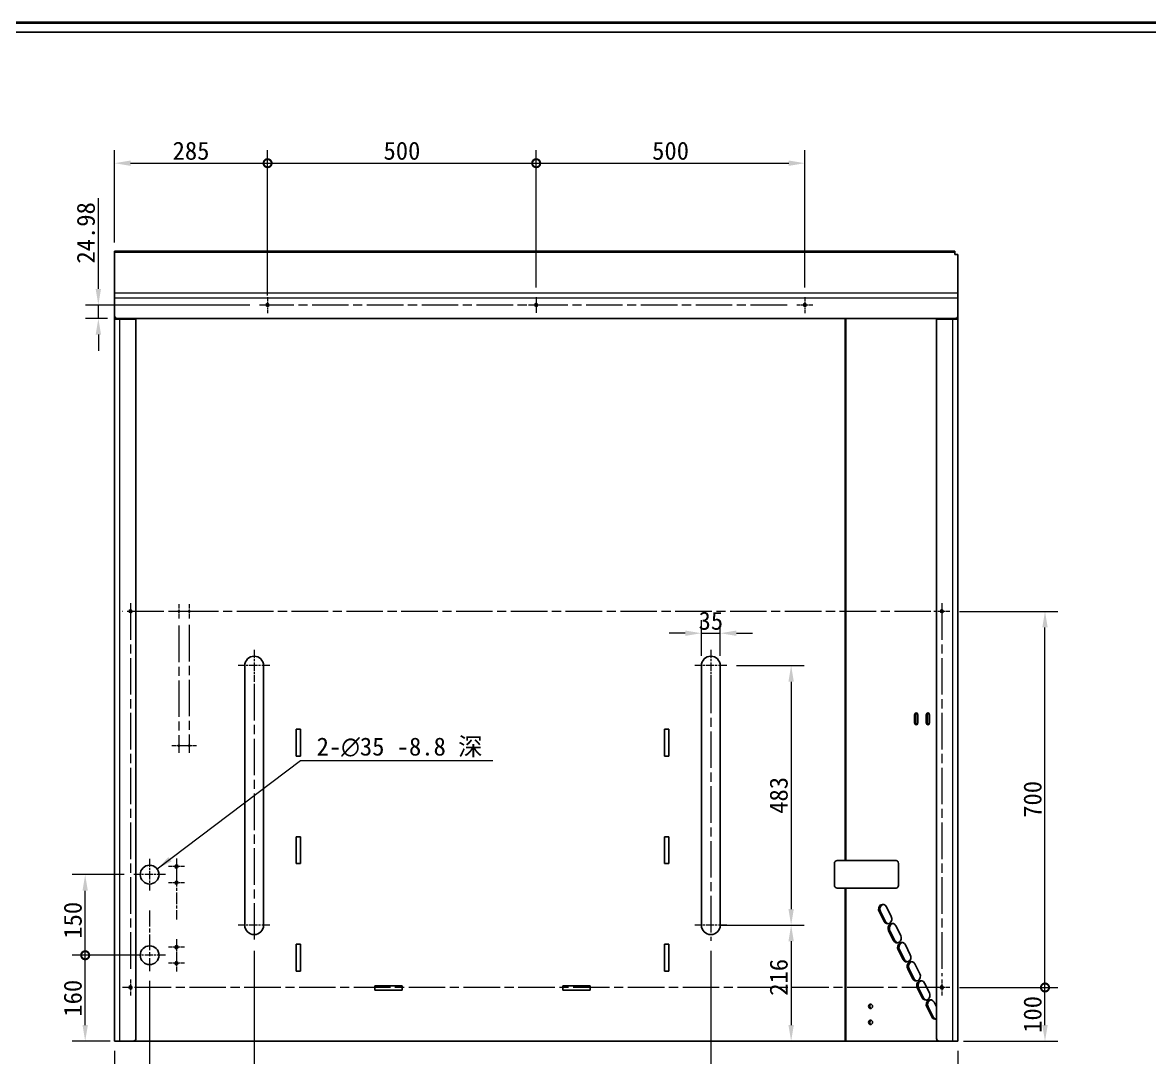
# Model space of a CAD drawing. Header units: millimetres. Extents: x 72 to 7062, y 66 to 4974.
# Drawn here: x 1311 to 3409, y 3048 to 4974 of the extents above; entities that cross this region are included whole.
import ezdxf
from ezdxf.enums import TextEntityAlignment as Align

# ---------------------------------------------------------------- set-up
doc = ezdxf.new("R2010")
doc.units = ezdxf.units.MM
doc.header["$LTSCALE"] = 12
doc.linetypes.add('CHAIN', pattern=[0.3543, 0.2362, -0.0295, 0.0591, -0.0295])
for name, color, linetype, lineweight, true_color in [('中心标记 (ISO)', 1, 'CHAIN', 18, 0xff0000), ('尺寸 (ISO)', 7, 'Continuous', 18, 0x008000), ('符号 (ISO)', 7, 'Continuous', 18, 0x008000)]:
    doc.layers.add(name, color=color, linetype=linetype, lineweight=lineweight, true_color=true_color)
for name, color, linetype, lineweight in [('可见 (ISO)', 7, 'Continuous', 25), ('可见窄的 (ISO)', 7, 'Continuous', 18), ('图框 (ISO)', 7, 'Continuous', 35)]:
    doc.layers.add(name, color=color, linetype=linetype, lineweight=lineweight)
doc.styles.get("Standard").update_dxf_attribs({"font": 'simfang.ttf'})
doc.styles.add('最新国标', font='simfang.ttf')
doc.dimstyles.new('默认 (GB)', dxfattribs={"dimscale": 12, "dimtxt": 2.8, "dimasz": 2.5, "dimexe": 2, "dimexo": 1.5, "dimgap": 0.5, "dimtad": 1, "dimtoh": 1, "dimdsep": 46, "dimtxsty": '最新国标', "dimcen": 0.09, "dimdle": 10, "dimclrd": 256, "dimclre": 256, "dimclrt": 256, "dimazin": 2, "dimtfac": 0.535714, "dimtdec": 3, "dimtmove": 0, "dimatfit": 3, "dimfxl": 0, "dimtolj": 1, "dimlwd": -1, "dimlwe": -1, "dimarcsym": 0})
doc.dimstyles.new('默认 (GB)$7', dxfattribs={"dimscale": 12, "dimtxt": 2.8, "dimasz": 2.5, "dimexe": 2, "dimexo": 1.5, "dimgap": 0.5, "dimtad": 1, "dimtoh": 1, "dimdsep": 46, "dimtxsty": '最新国标', "dimcen": 0.09, "dimdle": 10, "dimclrd": 256, "dimclre": 256, "dimclrt": 256, "dimazin": 2, "dimtfac": 0.535714, "dimtdec": 3, "dimtmove": 0, "dimatfit": 3, "dimfxl": 0, "dimtolj": 1, "dimlwd": -1, "dimlwe": -1, "dimarcsym": 0})

# ---------------------------------------------------------------- blocks, each defined once
blk = doc.blocks.new('图框 最新国标')
at = {"layer": '图框 (ISO)'}
blk.add_line((6, 414.5), (588.5, 414.5), dxfattribs=at)
at = {"layer": '图框 (ISO)', "color": 7, "linetype": 'Continuous', "lineweight": 25}
blk.add_line((18, 413), (587, 413), dxfattribs=at)
blk.add_line((18, 413), (587, 413), dxfattribs=at)
at = {"layer": '图框 (ISO)', "lineweight": 30}
blk.add_attdef('零件代号', text='', height=2.5, rotation=180, dxfattribs=at).set_placement((35.5, 409), align=Align.MIDDLE_CENTER)
blk = doc.blocks.new('_DotSmall')
at = {"color": 0, "linetype": 'ByBlock', "const_width": 0.5}
blk.add_lwpolyline([(-0.0625, 0, 1), (0.0625, 0, 1)], format="xyb", close=True, dxfattribs=at)
blk = doc.blocks.new('*D38')
at = {"layer": 'Defpoints', "color": 0, "transparency": 16777216}
for p in [(1767.6, 4712.2), (1482.6, 4546.9), (1767.6, 4448.2)]:
    blk.add_point(p, dxfattribs=at)
at = {"layer": '尺寸 (ISO)', "color": 116, "true_color": 0x00803f, "transparency": 16777216}
for p, q in [((1482.6, 4564.9), (1482.6, 4736.2)), ((1767.6, 4466.2), (1767.6, 4736.2)), ((1512.6, 4712.2), (1767.6, 4712.2))]:
    blk.add_line(p, q, dxfattribs=at)
blk.add_solid([(1512.6, 4717.2), (1512.6, 4707.2), (1482.6, 4712.2)], dxfattribs=at)
at = {"layer": '尺寸 (ISO)', "color": 116, "true_color": 0x00803f, "transparency": 16777216, "xscale": 30, "yscale": 30, "zscale": 30}
blk.add_blockref('_DotSmall', (1767.6, 4712.2), dxfattribs=at)
at = {"layer": '尺寸 (ISO)', "transparency": 16777216, "insert": (1625.1, 4735.2), "char_height": 33.6, "attachment_point": 5, "style": '最新国标'}
blk.add_mtext('\\A1;285', dxfattribs=at)
blk = doc.blocks.new('*D39')
at = {"layer": 'Defpoints', "color": 0, "transparency": 16777216}
for p in [(2267.6, 4712.2), (1767.6, 4448.2), (2267.6, 4462.7)]:
    blk.add_point(p, dxfattribs=at)
at = {"layer": '尺寸 (ISO)', "color": 116, "true_color": 0x00803f, "transparency": 16777216}
for p, q in [((1767.6, 4466.2), (1767.6, 4736.2)), ((2267.6, 4480.7), (2267.6, 4736.2)), ((1767.6, 4712.2), (2267.6, 4712.2))]:
    blk.add_line(p, q, dxfattribs=at)
at = {"layer": '尺寸 (ISO)', "color": 116, "true_color": 0x00803f, "transparency": 16777216, "xscale": 30, "yscale": 30, "zscale": 30, "rotation": 180}
blk.add_blockref('_DotSmall', (1767.6, 4712.2), dxfattribs=at)
at = {"layer": '尺寸 (ISO)', "color": 116, "true_color": 0x00803f, "transparency": 16777216, "xscale": 30, "yscale": 30, "zscale": 30}
blk.add_blockref('_DotSmall', (2267.6, 4712.2), dxfattribs=at)
at = {"layer": '尺寸 (ISO)', "transparency": 16777216, "insert": (2017.7, 4735.2), "char_height": 33.6, "attachment_point": 5, "style": '最新国标'}
blk.add_mtext('\\A1;500', dxfattribs=at)
blk = doc.blocks.new('*D40')
at = {"layer": 'Defpoints', "color": 0, "transparency": 16777216}
for p in [(2767.6, 4712.2), (2267.6, 4462.7), (2767.6, 4463.2)]:
    blk.add_point(p, dxfattribs=at)
at = {"layer": '尺寸 (ISO)', "color": 116, "true_color": 0x00803f, "transparency": 16777216}
for p, q in [((2267.6, 4480.7), (2267.6, 4736.2)), ((2767.6, 4481.2), (2767.6, 4736.2)), ((2267.6, 4712.2), (2737.6, 4712.2))]:
    blk.add_line(p, q, dxfattribs=at)
blk.add_solid([(2737.6, 4717.2), (2737.6, 4707.2), (2767.6, 4712.2)], dxfattribs=at)
at = {"layer": '尺寸 (ISO)', "color": 116, "true_color": 0x00803f, "transparency": 16777216, "xscale": 30, "yscale": 30, "zscale": 30, "rotation": 180}
blk.add_blockref('_DotSmall', (2267.6, 4712.2), dxfattribs=at)
at = {"layer": '尺寸 (ISO)', "transparency": 16777216, "insert": (2517.7, 4735.2), "char_height": 33.6, "attachment_point": 5, "style": '最新国标'}
blk.add_mtext('\\A1;500', dxfattribs=at)
blk = doc.blocks.new('*D41')
at = {"layer": 'Defpoints', "color": 0, "transparency": 16777216}
for p in [(3037.6, 3178.2), (3214.6, 3178.2), (3045.1, 3078.2)]:
    blk.add_point(p, dxfattribs=at)
at = {"layer": '尺寸 (ISO)', "color": 116, "true_color": 0x00803f, "transparency": 16777216}
for p, q in [((3055.6, 3178.2), (3238.6, 3178.2)), ((3214.6, 3108.2), (3214.6, 3178.2)), ((3063.1, 3078.2), (3238.6, 3078.2))]:
    blk.add_line(p, q, dxfattribs=at)
blk.add_solid([(3209.6, 3108.2), (3219.6, 3108.2), (3214.6, 3078.2)], dxfattribs=at)
at = {"layer": '尺寸 (ISO)', "color": 116, "true_color": 0x00803f, "transparency": 16777216, "xscale": 30, "yscale": 30, "zscale": 30, "rotation": 90}
blk.add_blockref('_DotSmall', (3214.6, 3178.2), dxfattribs=at)
at = {"layer": '尺寸 (ISO)', "transparency": 16777216, "insert": (3191.6, 3128.1), "char_height": 33.6, "attachment_point": 5, "rotation": 90, "style": '最新国标'}
blk.add_mtext('\\A1;100', dxfattribs=at)
blk = doc.blocks.new('*D42')
at = {"layer": 'Defpoints', "color": 0, "transparency": 16777216}
for p in [(3037.6, 3878.2), (3214.6, 3878.2), (3037.6, 3178.2)]:
    blk.add_point(p, dxfattribs=at)
at = {"layer": '尺寸 (ISO)', "color": 116, "true_color": 0x00803f, "transparency": 16777216}
for p, q in [((3055.6, 3878.2), (3238.6, 3878.2)), ((3214.6, 3178.2), (3214.6, 3848.2)), ((3055.6, 3178.2), (3238.6, 3178.2))]:
    blk.add_line(p, q, dxfattribs=at)
blk.add_solid([(3209.6, 3848.2), (3219.6, 3848.2), (3214.6, 3878.2)], dxfattribs=at)
at = {"layer": '尺寸 (ISO)', "color": 116, "true_color": 0x00803f, "transparency": 16777216, "xscale": 30, "yscale": 30, "zscale": 30, "rotation": 270}
blk.add_blockref('_DotSmall', (3214.6, 3178.2), dxfattribs=at)
at = {"layer": '尺寸 (ISO)', "transparency": 16777216, "insert": (3191.6, 3528.3), "char_height": 33.6, "attachment_point": 5, "rotation": 90, "style": '最新国标'}
blk.add_mtext('\\A1;700', dxfattribs=at)
blk = doc.blocks.new('*D43')
at = {"layer": 'Defpoints', "color": 0, "transparency": 16777216}
for p in [(1548.1, 3208.7), (1482.6, 3078.2), (1548.1, 2958.2)]:
    blk.add_point(p, dxfattribs=at)
at = {"layer": '尺寸 (ISO)', "color": 116, "true_color": 0x00803f, "transparency": 16777216}
for p, q in [((1548.1, 3190.7), (1548.1, 2934.2)), ((1482.6, 3060.2), (1482.6, 2934.2)), ((1452.6, 2958.2), (1422.6, 2958.2)), ((1482.6, 2958.2), (1548.1, 2958.2)), ((1578.1, 2958.2), (1608.1, 2958.2))]:
    blk.add_line(p, q, dxfattribs=at)
for points in [[(1452.6, 2963.2), (1452.6, 2953.2), (1482.6, 2958.2)], [(1578.1, 2963.2), (1578.1, 2953.2), (1548.1, 2958.2)]]:
    blk.add_solid(points, dxfattribs=at)
at = {"layer": '尺寸 (ISO)', "transparency": 16777216, "insert": (1515.3, 2981.3), "char_height": 33.6, "attachment_point": 5, "style": '最新国标'}
blk.add_mtext('\\A1;65.5', dxfattribs=at)
blk = doc.blocks.new('*D44')
at = {"layer": 'Defpoints', "color": 0, "transparency": 16777216}
for p in [(1742.6, 3264.7), (1482.6, 3078.2), (1742.6, 2863.8)]:
    blk.add_point(p, dxfattribs=at)
at = {"layer": '尺寸 (ISO)', "color": 116, "true_color": 0x00803f, "transparency": 16777216}
for p, q in [((1742.6, 3246.7), (1742.6, 2839.8)), ((1482.6, 3060.2), (1482.6, 2839.8)), ((1512.6, 2863.8), (1742.6, 2863.8))]:
    blk.add_line(p, q, dxfattribs=at)
blk.add_solid([(1512.6, 2868.8), (1512.6, 2858.8), (1482.6, 2863.8)], dxfattribs=at)
at = {"layer": '尺寸 (ISO)', "color": 116, "true_color": 0x00803f, "transparency": 16777216, "xscale": 30, "yscale": 30, "zscale": 30}
blk.add_blockref('_DotSmall', (1742.6, 2863.8), dxfattribs=at)
at = {"layer": '尺寸 (ISO)', "transparency": 16777216, "insert": (1607.5, 2886.7), "char_height": 33.6, "attachment_point": 5, "style": '最新国标'}
blk.add_mtext('\\A1;260', dxfattribs=at)
blk = doc.blocks.new('*D45')
at = {"layer": 'Defpoints', "color": 0, "transparency": 16777216}
for p in [(1742.6, 3264.7), (2592.6, 3264.7), (2592.6, 2863.8)]:
    blk.add_point(p, dxfattribs=at)
at = {"layer": '尺寸 (ISO)', "color": 116, "true_color": 0x00803f, "transparency": 16777216}
for p, q in [((1742.6, 3246.7), (1742.6, 2839.8)), ((2592.6, 3246.7), (2592.6, 2839.8)), ((1742.6, 2863.8), (2562.6, 2863.8))]:
    blk.add_line(p, q, dxfattribs=at)
blk.add_solid([(2562.6, 2868.8), (2562.6, 2858.8), (2592.6, 2863.8)], dxfattribs=at)
at = {"layer": '尺寸 (ISO)', "color": 116, "true_color": 0x00803f, "transparency": 16777216, "xscale": 30, "yscale": 30, "zscale": 30, "rotation": 180}
blk.add_blockref('_DotSmall', (1742.6, 2863.8), dxfattribs=at)
at = {"layer": '尺寸 (ISO)', "transparency": 16777216, "insert": (2167.6, 2886.7), "char_height": 33.6, "attachment_point": 5, "style": '最新国标'}
blk.add_mtext('\\A1;850', dxfattribs=at)
blk = doc.blocks.new('*D46')
at = {"layer": 'Defpoints', "color": 0, "transparency": 16777216}
for p in [(2622.1, 3777.2), (2622.1, 3294.2), (2742.1, 3294.2)]:
    blk.add_point(p, dxfattribs=at)
at = {"layer": '尺寸 (ISO)', "color": 116, "true_color": 0x00803f, "transparency": 16777216}
for p, q in [((2640.1, 3777.2), (2766.1, 3777.2)), ((2742.1, 3747.2), (2742.1, 3324.2)), ((2640.1, 3294.2), (2766.1, 3294.2))]:
    blk.add_line(p, q, dxfattribs=at)
for points in [[(2737.1, 3747.2), (2747.1, 3747.2), (2742.1, 3777.2)], [(2737.1, 3324.2), (2747.1, 3324.2), (2742.1, 3294.2)]]:
    blk.add_solid(points, dxfattribs=at)
at = {"layer": '尺寸 (ISO)', "transparency": 16777216, "insert": (2719.1, 3535.7), "char_height": 33.6, "attachment_point": 5, "rotation": 90, "style": '最新国标'}
blk.add_mtext('\\A1;483', dxfattribs=at)
blk = doc.blocks.new('*D47')
at = {"layer": 'Defpoints', "color": 0, "transparency": 16777216}
for p in [(2610.1, 3837.5), (2575.1, 3777.2), (2610.1, 3777.2)]:
    blk.add_point(p, dxfattribs=at)
at = {"layer": '尺寸 (ISO)', "color": 116, "true_color": 0x00803f, "transparency": 16777216}
for p, q in [((2575.1, 3795.2), (2575.1, 3861.5)), ((2610.1, 3795.2), (2610.1, 3861.5)), ((2545.1, 3837.5), (2515.1, 3837.5)), ((2575.1, 3837.5), (2610.1, 3837.5)), ((2640.1, 3837.5), (2670.1, 3837.5))]:
    blk.add_line(p, q, dxfattribs=at)
for points in [[(2545.1, 3842.5), (2545.1, 3832.5), (2575.1, 3837.5)], [(2640.1, 3842.5), (2640.1, 3832.5), (2610.1, 3837.5)]]:
    blk.add_solid(points, dxfattribs=at)
at = {"layer": '尺寸 (ISO)', "transparency": 16777216, "insert": (2592.6, 3860.5), "char_height": 33.6, "attachment_point": 5, "style": '最新国标'}
blk.add_mtext('\\A1;35', dxfattribs=at)
blk = doc.blocks.new('*D48')
at = {"layer": 'Defpoints', "color": 0, "transparency": 16777216}
for p in [(1752.6, 4448.2), (1452.6, 4423.2), (1487.6, 4423.2)]:
    blk.add_point(p, dxfattribs=at)
at = {"layer": '尺寸 (ISO)', "color": 116, "true_color": 0x00803f, "transparency": 16777216}
for p, q in [((1452.6, 4478.2), (1452.6, 4647.4)), ((1734.6, 4448.2), (1428.6, 4448.2)), ((1452.6, 4423.2), (1452.6, 4448.2)), ((1469.6, 4423.2), (1428.6, 4423.2)), ((1452.6, 4393.2), (1452.6, 4363.2))]:
    blk.add_line(p, q, dxfattribs=at)
for points in [[(1447.6, 4478.2), (1457.6, 4478.2), (1452.6, 4448.2)], [(1447.6, 4393.2), (1457.6, 4393.2), (1452.6, 4423.2)]]:
    blk.add_solid(points, dxfattribs=at)
at = {"layer": '尺寸 (ISO)', "transparency": 16777216, "insert": (1429.5, 4582.6), "char_height": 33.6, "attachment_point": 5, "rotation": 90, "style": '最新国标'}
blk.add_mtext('\\A1;24.98', dxfattribs=at)
blk = doc.blocks.new('*D50')
at = {"layer": 'Defpoints', "color": 0, "transparency": 16777216}
for p in [(1428.1, 3238.2), (1548.1, 3238.2), (1492.6, 3078.2)]:
    blk.add_point(p, dxfattribs=at)
at = {"layer": '尺寸 (ISO)', "color": 116, "true_color": 0x00803f, "transparency": 16777216}
for p, q in [((1530.1, 3238.2), (1404.1, 3238.2)), ((1428.1, 3108.2), (1428.1, 3238.2)), ((1474.6, 3078.2), (1404.1, 3078.2))]:
    blk.add_line(p, q, dxfattribs=at)
blk.add_solid([(1423.1, 3108.2), (1433.1, 3108.2), (1428.1, 3078.2)], dxfattribs=at)
at = {"layer": '尺寸 (ISO)', "color": 116, "true_color": 0x00803f, "transparency": 16777216, "xscale": 30, "yscale": 30, "zscale": 30, "rotation": 90}
blk.add_blockref('_DotSmall', (1428.1, 3238.2), dxfattribs=at)
at = {"layer": '尺寸 (ISO)', "transparency": 16777216, "insert": (1405.1, 3158.2), "char_height": 33.6, "attachment_point": 5, "rotation": 90, "style": '最新国标'}
blk.add_mtext('\\A1;160', dxfattribs=at)
blk = doc.blocks.new('*D51')
at = {"layer": 'Defpoints', "color": 0, "transparency": 16777216}
for p in [(1428.1, 3388.2), (1518.6, 3388.2), (1548.1, 3238.2)]:
    blk.add_point(p, dxfattribs=at)
at = {"layer": '尺寸 (ISO)', "color": 116, "true_color": 0x00803f, "transparency": 16777216}
for p, q in [((1500.6, 3388.2), (1404.1, 3388.2)), ((1428.1, 3238.2), (1428.1, 3358.2)), ((1530.1, 3238.2), (1404.1, 3238.2))]:
    blk.add_line(p, q, dxfattribs=at)
blk.add_solid([(1423.1, 3358.2), (1433.1, 3358.2), (1428.1, 3388.2)], dxfattribs=at)
at = {"layer": '尺寸 (ISO)', "color": 116, "true_color": 0x00803f, "transparency": 16777216, "xscale": 30, "yscale": 30, "zscale": 30, "rotation": 270}
blk.add_blockref('_DotSmall', (1428.1, 3238.2), dxfattribs=at)
at = {"layer": '尺寸 (ISO)', "transparency": 16777216, "insert": (1405.1, 3303.3), "char_height": 33.6, "attachment_point": 5, "rotation": 90, "style": '最新国标'}
blk.add_mtext('\\A1;150', dxfattribs=at)
blk = doc.blocks.new('*D66')
at = {"layer": 'Defpoints', "color": 0, "transparency": 16777216}
for p in [(1482.6, 3078.2), (3052.6, 3078.2), (3052.6, 2781.2)]:
    blk.add_point(p, dxfattribs=at)
at = {"layer": '尺寸 (ISO)', "color": 116, "true_color": 0x00803f, "transparency": 16777216}
for p, q in [((1482.6, 3060.2), (1482.6, 2757.2)), ((3052.6, 3060.2), (3052.6, 2757.2)), ((1512.6, 2781.2), (3022.6, 2781.2))]:
    blk.add_line(p, q, dxfattribs=at)
for points in [[(1512.6, 2786.2), (1512.6, 2776.2), (1482.6, 2781.2)], [(3022.6, 2786.2), (3022.6, 2776.2), (3052.6, 2781.2)]]:
    blk.add_solid(points, dxfattribs=at)
at = {"layer": '尺寸 (ISO)', "transparency": 16777216, "insert": (2267.6, 2804.2), "char_height": 33.6, "attachment_point": 5, "style": '最新国标'}
blk.add_mtext('\\A1;1570', dxfattribs=at)
blk = doc.blocks.new('*D110')
at = {"layer": 'Defpoints', "color": 0, "transparency": 16777216}
for p in [(2592.6, 3294.2), (2742.1, 3078.2), (2742.1, 3078.2)]:
    blk.add_point(p, dxfattribs=at)
at = {"layer": '尺寸 (ISO)', "color": 116, "true_color": 0x00803f, "transparency": 16777216}
for p, q in [((2610.6, 3294.2), (2766.1, 3294.2)), ((2742.1, 3264.2), (2742.1, 3108.2))]:
    blk.add_line(p, q, dxfattribs=at)
for points in [[(2737.1, 3264.2), (2747.1, 3264.2), (2742.1, 3294.2)], [(2737.1, 3108.2), (2747.1, 3108.2), (2742.1, 3078.2)]]:
    blk.add_solid(points, dxfattribs=at)
at = {"layer": '尺寸 (ISO)', "transparency": 16777216, "insert": (2719.1, 3197.1), "char_height": 33.6, "attachment_point": 5, "rotation": 90, "style": '最新国标'}
blk.add_mtext('\\A1;216', dxfattribs=at)

msp = doc.modelspace()

# ---------------------------------------------------------------- linework, layer by layer
at = {"layer": '中心标记 (ISO)', "ltscale": 23.990969}
for p, q in [((2734.406, 4448.222), (1752.595, 4448.222)), ((1512.595, 3893.222), (1512.595, 3210.287)), ((3022.595, 3893.222), (3022.595, 3199.497)), ((3002.409, 3878.222), (1497.595, 3878.222)), ((1602.595, 3851.736), (1602.595, 3614.722)), ((1621.795, 3853.011), (1621.795, 3614.722)), ((2592.595, 3756.739), (2592.595, 3264.722)), ((1742.595, 3743.204), (1742.595, 3264.722)), ((3016.198, 3178.222), (1497.595, 3178.222))]:
    msp.add_line(p, q, dxfattribs=at)
at = {"layer": '中心标记 (ISO)', "ltscale": 2.777919}
for p, q in [((1767.595, 4463.222), (1767.595, 4433.222)), ((2782.595, 4448.222), (2752.595, 4448.222)), ((2767.595, 4463.222), (2767.595, 4433.222)), ((3037.595, 3878.222), (3007.595, 3878.222)), ((1613.095, 3403.222), (1583.095, 3403.222)), ((1598.095, 3418.222), (1598.095, 3388.222)), ((1613.095, 3373.222), (1583.095, 3373.222)), ((1613.095, 3253.222), (1583.095, 3253.222)), ((1598.095, 3268.222), (1598.095, 3238.222)), ((1598.095, 3238.222), (1598.095, 3208.222)), ((1613.095, 3223.222), (1583.095, 3223.222)), ((1512.595, 3193.222), (1512.595, 3163.222)), ((3022.595, 3193.222), (3022.595, 3163.222)), ((3037.595, 3178.222), (3007.595, 3178.222))]:
    msp.add_line(p, q, dxfattribs=at)
at = {"layer": '中心标记 (ISO)', "ltscale": 2.677632}
for p, q in [((2282.053, 4448.222), (2253.136, 4448.222)), ((2267.595, 4462.681), (2267.595, 4433.764))]:
    msp.add_line(p, q, dxfattribs=at)
at = {"layer": '中心标记 (ISO)', "ltscale": 2.500117}
for p, q in [((1602.595, 3891.722), (1602.595, 3864.722)), ((1621.795, 3891.722), (1621.795, 3864.722)), ((1616.095, 3878.222), (1589.095, 3878.222)), ((1635.295, 3878.222), (1608.295, 3878.222)), ((1616.095, 3628.222), (1589.095, 3628.222)), ((1635.295, 3628.222), (1608.295, 3628.222))]:
    msp.add_line(p, q, dxfattribs=at)
at = {"layer": '中心标记 (ISO)', "ltscale": 5.509637}
for p, q in [((1742.595, 3806.722), (1742.595, 3747.222)), ((2592.595, 3806.722), (2592.595, 3747.222))]:
    msp.add_line(p, q, dxfattribs=at)
at = {"layer": '中心标记 (ISO)', "ltscale": 5.463336}
for p, q in [((1772.095, 3777.222), (1713.095, 3777.222)), ((2622.095, 3777.222), (2563.095, 3777.222)), ((1548.095, 3417.722), (1548.095, 3358.722)), ((1577.595, 3388.222), (1518.595, 3388.222)), ((1772.095, 3294.222), (1713.095, 3294.222)), ((2622.095, 3294.222), (2563.095, 3294.222)), ((1577.595, 3238.222), (1518.595, 3238.222))]:
    msp.add_line(p, q, dxfattribs=at)
at = {"layer": '中心标记 (ISO)', "ltscale": 7.757403}
msp.add_line((1598.095, 3388.222), (1598.095, 3304.449), dxfattribs=at)
at = {"layer": '中心标记 (ISO)', "ltscale": 10.444128}
msp.add_line((1548.095, 3321.51), (1548.095, 3208.722), dxfattribs=at)
at = {"layer": '可见 (ISO)'}
for p, q in [((3046.595, 4548.223), (1482.595, 4548.223)), ((1482.595, 4546.883), (1482.595, 4548.223)), ((1482.595, 4546.883), (1482.595, 4470.28)), ((3046.595, 4548.223), (3046.595, 4546.883)), ((3046.595, 4542.383), (3046.595, 4546.883)), ((3046.595, 4542.383), (3052.595, 4542.383)), ((3052.595, 4470.28), (3052.595, 4542.383)), ((1482.595, 4461.62), (1482.595, 4470.28)), ((3052.595, 4470.28), (3052.595, 4461.62)), ((1482.595, 4461.62), (1482.595, 4428.242)), ((3052.595, 4428.242), (3052.595, 4461.62)), ((1482.595, 4428.242), (1482.595, 4427.242)), ((1482.595, 4427.242), (1482.595, 4422.242)), ((1482.696, 4427.242), (1482.595, 4427.242)), ((3052.595, 4427.223), (3052.49, 4427.223)), ((3052.595, 4427.223), (3052.595, 4428.242)), ((3052.595, 4422.223), (3052.595, 4427.223)), ((1482.595, 4422.242), (1482.595, 3078.222)), ((1482.595, 4422.242), (1492.595, 4422.242)), ((1487.595, 4422.242), (1487.595, 4423.242)), ((1487.595, 4423.242), (3047.595, 4423.242)), ((1522.595, 4422.242), (1492.595, 4422.242)), ((1495.095, 4422.242), (1495.095, 4423.242)), ((1522.595, 3083.222), (1522.595, 4422.242)), ((3042.595, 4422.223), (3012.595, 4422.223)), ((3012.595, 4422.223), (3012.595, 3083.222)), ((3042.595, 4422.223), (3052.595, 4422.223)), ((3047.595, 4423.242), (3047.595, 4422.223)), ((3052.595, 3078.222), (3052.595, 4422.223)), ((1725.095, 3777.222), (1725.095, 3294.222)), ((1760.095, 3294.222), (1760.095, 3777.222)), ((2575.095, 3777.222), (2575.095, 3294.222)), ((2610.095, 3294.222), (2610.095, 3777.222)), ((2971.916, 3685.722), (2971.916, 3670.722)), ((2974.416, 3670.722), (2974.416, 3685.722)), ((2977.978, 3670.722), (2977.978, 3685.722)), ((2993.566, 3685.722), (2993.566, 3670.722)), ((2996.066, 3670.722), (2996.066, 3685.722)), ((2999.628, 3670.722), (2999.628, 3685.722)), ((1820.595, 3658.722), (1820.595, 3608.722)), ((1828.595, 3658.722), (1820.595, 3658.722)), ((1828.595, 3608.722), (1828.595, 3658.722)), ((2506.595, 3658.722), (2506.595, 3608.722)), ((2514.595, 3658.722), (2506.595, 3658.722)), ((2514.595, 3608.722), (2514.595, 3658.722)), ((1820.595, 3608.722), (1828.595, 3608.722)), ((2506.595, 3608.722), (2514.595, 3608.722)), ((1820.595, 3458.722), (1820.595, 3408.722)), ((1828.595, 3458.722), (1820.595, 3458.722)), ((1828.595, 3408.722), (1828.595, 3458.722)), ((2506.595, 3458.722), (2506.595, 3408.722)), ((2514.595, 3458.722), (2506.595, 3458.722)), ((2514.595, 3408.722), (2514.595, 3458.722)), ((1820.595, 3408.722), (1828.595, 3408.722)), ((2506.595, 3408.722), (2514.595, 3408.722)), ((2822.595, 3409.222), (2822.595, 3368.222)), ((2842.069, 3414.222), (2827.595, 3414.222)), ((2844.569, 3414.222), (2842.069, 3414.222)), ((2937.511, 3414.222), (2844.569, 3414.222)), ((2941.842, 3368.222), (2941.842, 3409.222)), ((2827.595, 3363.222), (2842.069, 3363.222)), ((2842.069, 3363.222), (2844.569, 3363.222)), ((2844.569, 3363.222), (2937.511, 3363.222)), ((2905.843, 3319.444), (2914.936, 3301.258)), ((2917.436, 3301.258), (2908.343, 3319.444)), ((2928.436, 3310.258), (2919.343, 3328.444)), ((2923.596, 3283.937), (2932.69, 3265.75)), ((2935.19, 3265.75), (2926.096, 3283.937)), ((2946.19, 3274.75), (2937.096, 3292.937)), ((1820.595, 3258.722), (1820.595, 3208.722)), ((1828.595, 3258.722), (1820.595, 3258.722)), ((1828.595, 3208.722), (1828.595, 3258.722)), ((2506.595, 3258.722), (2506.595, 3208.722)), ((2514.595, 3258.722), (2506.595, 3258.722)), ((2514.595, 3208.722), (2514.595, 3258.722)), ((2963.943, 3239.243), (2954.85, 3257.43)), ((2941.35, 3248.43), (2950.443, 3230.243)), ((2952.943, 3230.243), (2943.85, 3248.43)), ((2959.103, 3212.923), (2968.197, 3194.736)), ((2970.697, 3194.736), (2961.603, 3212.923)), ((2981.697, 3203.736), (2972.603, 3221.923)), ((1820.595, 3208.722), (1828.595, 3208.722)), ((2506.595, 3208.722), (2514.595, 3208.722)), ((1967.095, 3181.222), (1967.095, 3173.222)), ((2018.095, 3181.222), (1967.095, 3181.222)), ((1967.095, 3173.222), (2018.095, 3173.222)), ((2018.095, 3173.222), (2018.095, 3181.222)), ((2317.095, 3181.222), (2317.095, 3173.222)), ((2368.095, 3181.222), (2317.095, 3181.222)), ((2317.095, 3173.222), (2368.095, 3173.222)), ((2368.095, 3173.222), (2368.095, 3181.222)), ((2976.857, 3177.416), (2985.95, 3159.229)), ((2988.45, 3159.229), (2979.357, 3177.416)), ((2999.45, 3168.229), (2990.357, 3186.416)), ((3012.595, 3141.94), (3008.111, 3150.909)), ((2994.611, 3141.909), (3003.704, 3123.722)), ((3006.204, 3123.722), (2997.111, 3141.909)), ((1492.595, 3078.222), (1482.595, 3078.222)), ((1492.595, 3078.222), (1517.595, 3078.222)), ((1517.595, 3078.222), (2842.069, 3078.222)), ((2844.569, 3078.222), (2842.069, 3078.222)), ((3017.595, 3078.222), (2844.569, 3078.222)), ((3017.595, 3078.222), (3042.595, 3078.222)), ((3052.595, 3078.222), (3042.595, 3078.222))]:
    msp.add_line(p, q, dxfattribs=at)
for centre, radius in [((1767.595, 4448.222), 2.458), ((2267.595, 4448.222), 2.458), ((2767.595, 4448.222), 2.458), ((1512.595, 3878.222), 2.458), ((3022.595, 3878.222), 2.458), ((1602.595, 3878.222), 1.23), ((1621.795, 3878.222), 1.23), ((1602.595, 3628.222), 1.23), ((1621.795, 3628.222), 1.23), ((1548.095, 3388.222), 17.5), ((1598.095, 3403.222), 2.458), ((1598.095, 3373.222), 2.458), ((1548.095, 3238.222), 17.5), ((1598.095, 3253.222), 2.458), ((1598.095, 3223.222), 2.458), ((1512.595, 3178.222), 2.458), ((3022.595, 3178.222), 2.458)]:
    msp.add_circle(centre, radius, dxfattribs=at)
for centre, radius, start, end in [((1487.595, 4428.242), 5, 180, 270), ((3047.595, 4428.242), 5, 270, 0), ((1742.595, 3777.222), 17.5, 0, 180), ((2592.595, 3777.222), 17.5, 0, 180), ((2827.595, 3409.222), 5, 90, 180), ((2827.595, 3368.222), 5, 180, 270), ((1742.595, 3294.222), 17.5, 180, 0), ((2592.595, 3294.222), 17.5, 180, 0), ((1517.595, 3083.222), 5, 270, 0), ((3017.595, 3083.222), 5, 180, 270)]:
    msp.add_arc(centre, radius, start, end, dxfattribs=at)
for centre, major_axis, start_param, end_param in [((2974.947, 3685.722), (0, 3.5), 4.71238898, 7.85398163), ((2974.947, 3670.722), (0, -3.5), 4.71238898, 7.85398163), ((2977.447, 3685.722), (0, 3.5), 0.42507933, 1.57079633), ((2977.447, 3670.722), (0, 3.5), 1.57079633, 2.71651333), ((2996.597, 3685.722), (0, 3.5), 4.71238898, 7.85398163), ((2996.597, 3670.722), (0, -3.5), 4.71238898, 7.85398163), ((2999.097, 3685.722), (0, 3.5), 0.42507933, 1.57079633), ((2999.097, 3670.722), (0, 3.5), 1.57079633, 2.71651333), ((2937.511, 3409.222), (0, 5), 4.71238898, 6.28318531), ((2937.511, 3368.222), (0, -5), 0, 1.57079633), ((2912.593, 3323.944), (0, 9), 5.23598776, 8.37758041), ((2915.093, 3323.944), (0, 9), 0.16107063, 2.0943951), ((2921.686, 3305.758), (0, -9), 5.23598776, 8.37758041), ((2924.186, 3305.758), (0, -9), 5.23598776, 6.12211467), ((2930.346, 3288.437), (0, 9), 5.23598776, 8.37758041), ((2932.846, 3288.437), (0, 9), 0.16107063, 2.0943951), ((2939.44, 3270.25), (0, -9), 5.23598776, 8.37758041), ((2941.94, 3270.25), (0, -9), 5.23598776, 6.12211467), ((2948.1, 3252.93), (0, 9), 5.23598776, 8.37758041), ((2950.6, 3252.93), (0, 9), 0.16107063, 2.0943951), ((2957.193, 3234.743), (0, -9), 5.23598776, 8.37758041), ((2959.693, 3234.743), (0, -9), 5.23598776, 6.12211467), ((2965.853, 3217.423), (0, 9), 5.23598776, 8.37758041), ((2968.353, 3217.423), (0, 9), 0.16107063, 2.0943951), ((2974.947, 3199.236), (0, -9), 5.23598776, 8.37758041), ((2977.447, 3199.236), (0, -9), 5.23598776, 6.12211467), ((2983.607, 3181.916), (0, 9), 5.23598776, 8.37758041), ((2986.107, 3181.916), (0, 9), 0.16107063, 2.0943951), ((2992.7, 3163.729), (0, -9), 5.23598776, 8.37758041), ((2892.38, 3143.222), (0, -4.188), 3.49345386, 5.9313241), ((2995.2, 3163.729), (0, -9), 5.23598776, 6.12211467), ((3001.361, 3146.409), (0, 9), 5.23598776, 8.37758041), ((3003.861, 3146.409), (0, 9), 0.16107063, 2.0943951), ((2892.38, 3113.222), (0, -4.188), 3.49345386, 5.9313241), ((3010.454, 3128.222), (0, -9), 5.23598776, 6.56145519), ((3012.954, 3128.222), (0, -9), 5.23598776, 6.12211467)]:
    msp.add_ellipse(centre, major_axis=major_axis, ratio=0.8660254, start_param=start_param, end_param=end_param, dxfattribs=at)
for centre in [(2889.88, 3143.222), (2889.88, 3113.222)]:
    msp.add_ellipse(centre, major_axis=(0, 4.188), ratio=0.8660254, dxfattribs=at)
at = {"layer": '可见窄的 (ISO)'}
for p, q in [((1482.595, 4546.883), (3046.595, 4546.883)), ((3052.595, 4470.28), (1482.595, 4470.28)), ((1482.595, 4461.62), (3052.595, 4461.62)), ((1492.595, 3078.222), (1492.595, 4422.242)), ((2842.069, 4423.242), (2842.069, 3414.222)), ((2844.569, 3414.222), (2844.569, 4423.242)), ((3042.595, 4422.223), (3042.595, 3078.222)), ((3045.095, 4423.242), (3045.095, 4422.223)), ((2974.416, 3685.722), (2971.916, 3685.722)), ((2974.416, 3670.722), (2971.916, 3670.722)), ((2996.066, 3685.722), (2993.566, 3685.722)), ((2996.066, 3670.722), (2993.566, 3670.722)), ((2842.069, 3363.222), (2842.069, 3078.222)), ((2844.569, 3078.222), (2844.569, 3363.222)), ((2908.343, 3319.444), (2905.843, 3319.444)), ((2917.436, 3301.258), (2914.936, 3301.258)), ((2926.096, 3283.937), (2923.596, 3283.937)), ((2935.19, 3265.75), (2932.69, 3265.75)), ((2943.85, 3248.43), (2941.35, 3248.43)), ((2952.943, 3230.243), (2950.443, 3230.243)), ((2961.603, 3212.923), (2959.103, 3212.923)), ((2970.697, 3194.736), (2968.197, 3194.736)), ((2979.357, 3177.416), (2976.857, 3177.416)), ((2988.45, 3159.229), (2985.95, 3159.229)), ((2997.111, 3141.909), (2994.611, 3141.909)), ((3006.204, 3123.722), (3003.704, 3123.722))]:
    msp.add_line(p, q, dxfattribs=at)
for centre, radius, start, end in [((1767.595, 4448.222), 3, 280, 190), ((2267.595, 4448.222), 3, 280, 190), ((2767.595, 4448.222), 3, 280, 190), ((1512.595, 3878.222), 3, 280, 190), ((1512.595, 3878.222), 3, 280, 190), ((3022.595, 3878.222), 3, 280, 190), ((3022.595, 3878.222), 3, 280, 190), ((1602.595, 3878.222), 1.5, 350, 260), ((1621.795, 3878.222), 1.5, 350, 260), ((1602.595, 3628.222), 1.5, 350, 260), ((1621.795, 3628.222), 1.5, 350, 260), ((1598.095, 3403.222), 3, 350, 260), ((1598.095, 3373.222), 3, 350, 260), ((1598.095, 3253.222), 3, 350, 260), ((1598.095, 3223.222), 3, 350, 260), ((1512.595, 3178.222), 3, 280, 190), ((1512.595, 3178.222), 3, 280, 190), ((3022.595, 3178.222), 3, 280, 190), ((3022.595, 3178.222), 3, 280, 190)]:
    msp.add_arc(centre, radius, start, end, dxfattribs=at)

# ---------------------------------------------------------------- block references
at = {"xscale": 12, "yscale": 12, "zscale": 12}
msp.add_blockref('图框 最新国标', (0, 0), dxfattribs=at)

# ---------------------------------------------------------------- texts
at = {"layer": '符号 (ISO)', "insert": (1858.86, 3606.401), "char_height": 33.6, "width": 342.85924, "attachment_point": 7, "line_spacing_factor": 0.49, "style": '最新国标'}
msp.add_mtext('2-\\fAIGDT|b0|i0;{\\H33.6000;n}\\fFangSong|b0|i0;{\\H33.6000;35 -8.8 深}', dxfattribs=at)

# ---------------------------------------------------------------- dimensions: what is measured, and where the dimension line sits
at = {"layer": '尺寸 (ISO)', "color": 116, "true_color": 0x00803f}
for base, p1, p2, angle, override, picture, middle in [((1767.595, 4712.222), (1482.595, 4546.883), (1767.595, 4448.222), 180, {"dimgap": 0.5, "dimtoh": 0, "dimdec": 2, "dimblk2": 'DotSmall', "dimsah": 1, "dimdle": 0, "dimtol": 0, "dimlim": 0, "dimtp": 0, "dimtm": 0, "dimtdec": 3, "dimtofl": 0, "dimatfit": 1}, '*D38', (1625.095, 4712.222)), ((2267.595, 4712.222), (1767.595, 4448.222), (2267.595, 4462.681), 180, {"dimgap": 0.5, "dimtoh": 0, "dimdec": 2, "dimblk1": 'DotSmall', "dimblk2": 'DotSmall', "dimsah": 1, "dimdle": 0, "dimtol": 0, "dimlim": 0, "dimtp": 0, "dimtm": 0, "dimtdec": 3, "dimtofl": 0, "dimatfit": 1}, '*D39', (2017.715, 4712.222)), ((2767.595, 4712.222), (2267.595, 4462.681), (2767.595, 4463.222), 180, {"dimgap": 0.5, "dimtoh": 0, "dimdec": 2, "dimblk1": 'DotSmall', "dimsah": 1, "dimdle": 0, "dimtol": 0, "dimlim": 0, "dimtp": 0, "dimtm": 0, "dimtdec": 3, "dimtofl": 0, "dimatfit": 1}, '*D40', (2517.715, 4712.222)), ((1452.595, 4423.242), (1752.595, 4448.222), (1487.595, 4423.242), 90, {"dimgap": 0.5, "dimtoh": 0, "dimdec": 2, "dimtol": 0, "dimlim": 0, "dimtp": 0, "dimtm": 0, "dimtdec": 3, "dimtofl": 1, "dimatfit": 1}, '*D48', (1452.595, 4582.599)), ((2610.095, 3837.527), (2575.095, 3777.222), (2610.095, 3777.222), 180, {"dimgap": 0.5, "dimtoh": 0, "dimdec": 2, "dimtol": 0, "dimlim": 0, "dimtp": 0, "dimtm": 0, "dimtdec": 3, "dimtofl": 1, "dimatfit": 1}, '*D47', (2592.595, 3837.527)), ((3214.595, 3878.222), (3037.595, 3178.222), (3037.595, 3878.222), 90, {"dimgap": 0.5, "dimtoh": 0, "dimdec": 2, "dimblk1": 'DotSmall', "dimsah": 1, "dimdle": 0, "dimtol": 0, "dimlim": 0, "dimtp": 0, "dimtm": 0, "dimtdec": 3, "dimtofl": 0, "dimatfit": 1}, '*D42', (3214.595, 3528.342)), ((2742.095, 3294.222), (2622.095, 3777.222), (2622.095, 3294.222), 90, {"dimgap": 0.5, "dimtoh": 0, "dimdec": 2, "dimtol": 0, "dimlim": 0, "dimtp": 0, "dimtm": 0, "dimtdec": 3, "dimtofl": 0, "dimatfit": 1}, '*D46', (2742.095, 3535.722)), ((1428.095, 3388.222), (1548.095, 3238.222), (1518.595, 3388.222), 90, {"dimgap": 0.5, "dimtoh": 0, "dimdec": 2, "dimblk1": 'DotSmall', "dimsah": 1, "dimdle": 0, "dimtol": 0, "dimlim": 0, "dimtp": 0, "dimtm": 0, "dimtdec": 3, "dimtofl": 0, "dimatfit": 1}, '*D51', (1428.095, 3303.342)), ((2742.095, 3078.222), (2592.595, 3294.222), (2742.095, 3078.222), 270, {"dimgap": 0.5, "dimtoh": 0, "dimdec": 2, "dimse2": 1, "dimtol": 0, "dimlim": 0, "dimtp": 0, "dimtm": 0, "dimtdec": 3, "dimtofl": 0, "dimatfit": 1}, '*D110', (2742.095, 3197.148)), ((1742.595, 2863.757), (1482.595, 3078.222), (1742.595, 3264.722), 180, {"dimgap": 0.5, "dimtoh": 0, "dimdec": 2, "dimblk2": 'DotSmall', "dimsah": 1, "dimdle": 0, "dimtol": 0, "dimlim": 0, "dimtp": 0, "dimtm": 0, "dimtdec": 3, "dimtofl": 0, "dimatfit": 1}, '*D44', (1607.475, 2863.757)), ((2592.595, 2863.757), (1742.595, 3264.722), (2592.595, 3264.722), 180, {"dimgap": 0.5, "dimtoh": 0, "dimdec": 2, "dimblk1": 'DotSmall', "dimsah": 1, "dimdle": 0, "dimtol": 0, "dimlim": 0, "dimtp": 0, "dimtm": 0, "dimtdec": 3, "dimtofl": 0, "dimatfit": 1}, '*D45', (2167.595, 2863.757)), ((1428.095, 3238.222), (1492.595, 3078.222), (1548.095, 3238.222), 90, {"dimgap": 0.5, "dimtoh": 0, "dimdec": 2, "dimblk2": 'DotSmall', "dimsah": 1, "dimdle": 0, "dimtol": 0, "dimlim": 0, "dimtp": 0, "dimtm": 0, "dimtdec": 3, "dimtofl": 0, "dimatfit": 1}, '*D50', (1428.095, 3158.222)), ((1548.095, 2958.222), (1482.595, 3078.222), (1548.095, 3208.722), 180, {"dimgap": 0.5, "dimtoh": 0, "dimdec": 2, "dimtol": 0, "dimlim": 0, "dimtp": 0, "dimtm": 0, "dimtdec": 3, "dimtofl": 1, "dimatfit": 1}, '*D43', (1515.345, 2958.222)), ((3214.595, 3178.222), (3045.095, 3078.222), (3037.595, 3178.222), 90, {"dimgap": 0.5, "dimtoh": 0, "dimdec": 2, "dimblk2": 'DotSmall', "dimsah": 1, "dimdle": 0, "dimtol": 0, "dimlim": 0, "dimtp": 0, "dimtm": 0, "dimtdec": 3, "dimtofl": 0, "dimatfit": 1}, '*D41', (3214.595, 3128.102)), ((3052.595, 2781.249), (1482.595, 3078.222), (3052.595, 3078.222), 180, {"dimgap": 0.5, "dimtoh": 0, "dimdec": 2, "dimtol": 0, "dimlim": 0, "dimtp": 0, "dimtm": 0, "dimtdec": 3, "dimtofl": 0, "dimatfit": 1}, '*D66', (2267.595, 2781.249))]:
    dim = msp.add_linear_dim(base=base, p1=p1, p2=p2, angle=angle, dimstyle='默认 (GB)', override=override, dxfattribs=at)
    dim.commit()
    dim.dimension.update_dxf_attribs({"geometry": picture, "text_midpoint": middle, "dimtype": 160})

# ---------------------------------------------------------------- leaders
at = {"layer": '符号 (ISO)', "annotation_type": 0, "has_hookline": 1, "hookline_direction": 0, "text_width": 328.236}
msp.add_leader([(1562.03, 3398.807), (1828.86, 3600.801), (1858.86, 3600.801)], dimstyle='默认 (GB)$7', override={"dimgap": 0, "dimtad": 1}, dxfattribs=at)

doc.saveas('drawing.dxf')
